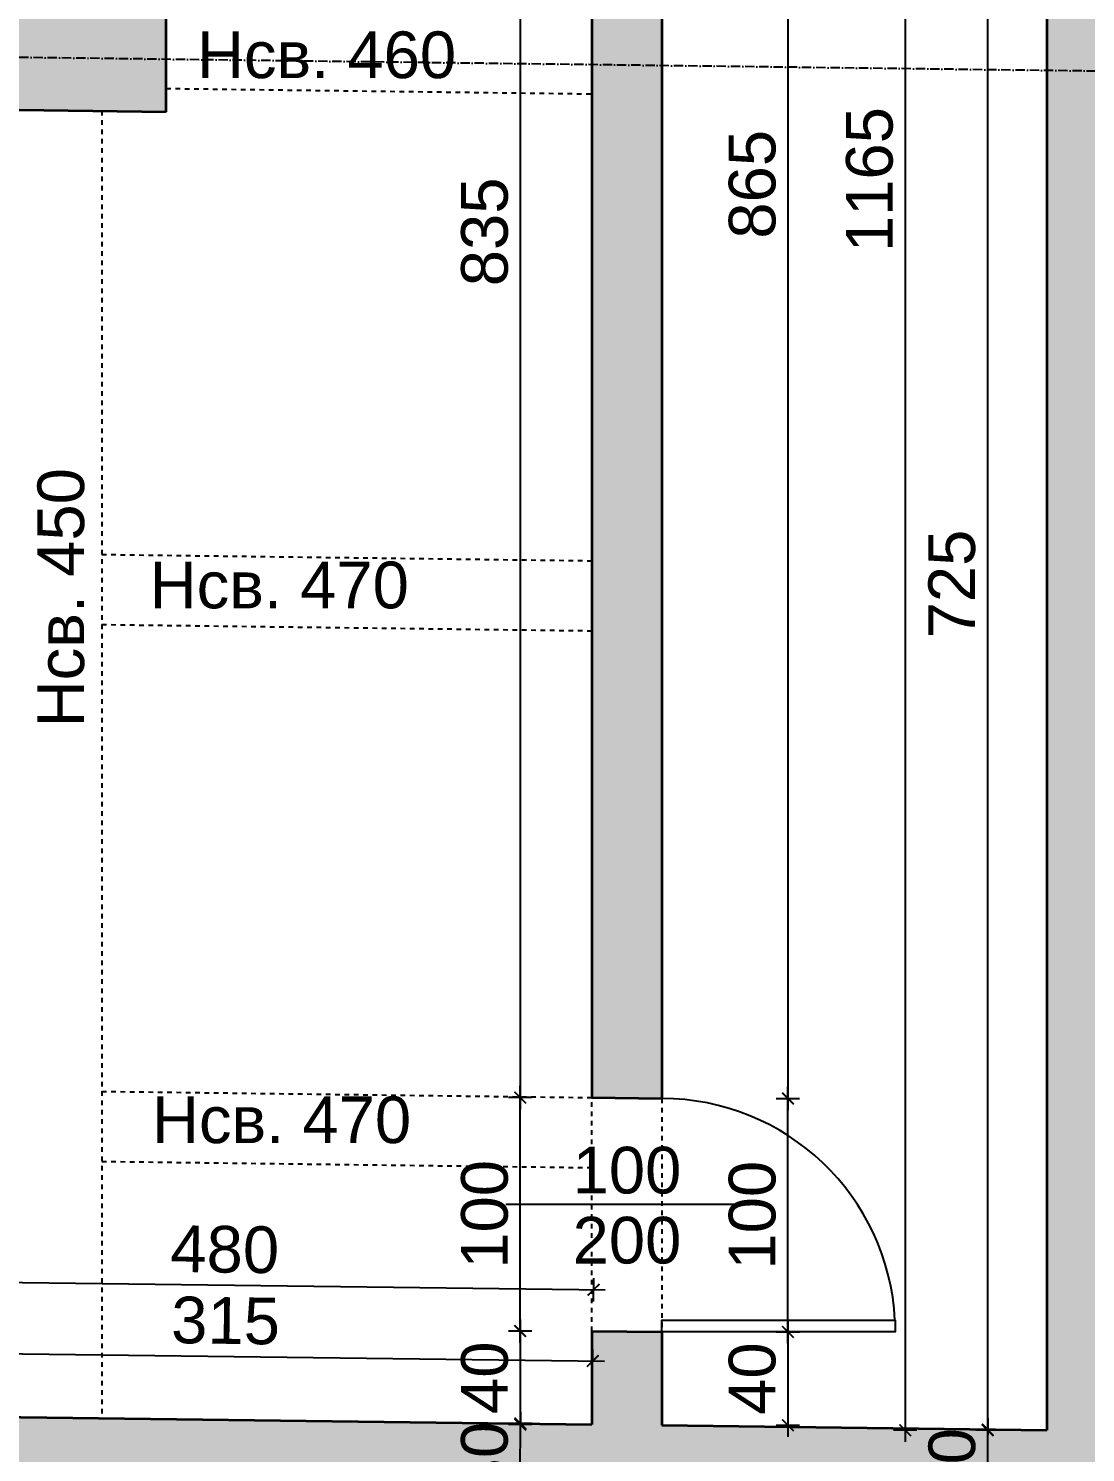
# Model space of a CAD drawing. Header units: inches. Extents: x -72385 to 39588, y -6525 to 66685.
# Drawn here: x -40694 to -40241, y 15764 to 16374 of the extents above; entities that cross this region are included whole.
import ezdxf

# ---------------------------------------------------------------- set-up
doc = ezdxf.new("R2010")
doc.units = ezdxf.units.IN
doc.header["$MEASUREMENT"] = 0
doc.linetypes.add('DashDot', pattern=[0.6, 0.4, -0.1, 0, -0.1])
doc.linetypes.add('Hidden', pattern=[0.4, 0.2, -0.2])
for name, color, linetype, lineweight in [('Врати', 251, 'Continuous', 25), ('Надписи Hсв', 252, 'Continuous', 25), ('Надписи врати', 252, 'Continuous', 25), ('Надписи коти вътрешни', 252, 'Continuous', 25), ('Оси', 252, 'DashDot', 25), ('Пунктир', 253, 'Hidden', 25), ('Разрезни линии', 7, 'Continuous', 35), ('Щрих стени', 254, 'Continuous', 25)]:
    doc.layers.add(name, color=color, linetype=linetype, lineweight=lineweight)
doc.styles.add('Arial Regular', font='arial.ttf')
doc.styles.get("Standard").update_dxf_attribs({"font": 'arial.ttf'})
doc.dimstyles.new('Annotative', dxfattribs={"dimscale": 0, "dimtxt": 20, "dimasz": 5, "dimexe": 5, "dimexo": 5, "dimgap": 5, "dimtad": 1, "dimdec": 0, "dimzin": 0, "dimdsep": 46, "dimtxsty": 'Standard', "dimblk": 'ARCHTICK', "dimcen": 5, "dimdle": 5, "dimadec": 0, "dimazin": 0, "dimtfac": 1, "dimtdec": 0, "dimtofl": 0, "dimtmove": 0, "dimatfit": 3, "dimldrblk": 'ARCHTICK', "dimfxl": 5, "dimfxlon": 1, "dimtolj": 1, "dimtzin": 0, "dimarcsym": 1})

# ---------------------------------------------------------------- blocks, each defined once
blk = doc.blocks.new('_ArchTick')
at = {"color": 0, "linetype": 'ByBlock', "const_width": 0.15}
blk.add_lwpolyline([(-0.5, -0.5), (0.5, 0.5)], dxfattribs=at)
blk = doc.blocks.new('*D1229')
at = {"layer": 'Defpoints', "color": 0, "ltscale": 50, "transparency": 16777216}
for p in [(-40257.34, 16498.92), (-40282.8, 15773.86), (-40257.34, 15773.86)]:
    blk.add_point(p, dxfattribs=at)
at = {"layer": 'Надписи коти вътрешни', "color": 0, "lineweight": -2, "ltscale": 50, "transparency": 16777216}
for p, q in [((-40282.8, 16503.92), (-40282.8, 15768.86)), ((-40277.8, 16498.92), (-40287.8, 16498.92)), ((-40277.8, 15773.86), (-40287.8, 15773.86))]:
    blk.add_line(p, q, dxfattribs=at)
at = {"layer": 'Надписи коти вътрешни', "color": 0, "lineweight": -2, "ltscale": 50, "transparency": 16777216, "xscale": 5, "yscale": 5, "zscale": 5}
for p, rotation in [((-40282.8, 16498.92), 90), ((-40282.8, 15773.86), 270)]:
    blk.add_blockref('_ArchTick', p, dxfattribs=dict(at, rotation=rotation))
at = {"layer": 'Надписи коти вътрешни', "color": 0, "ltscale": 50, "transparency": 16777216, "insert": (-40298.01, 16136.39), "char_height": 20, "attachment_point": 5, "rotation": 90}
blk.add_mtext('\\A1;725', dxfattribs=at)
blk = doc.blocks.new('*D1230')
at = {"layer": 'Defpoints', "color": 0, "ltscale": 50, "transparency": 16777216}
for p in [(-40422.34, 15815.96), (-40422.34, 15775.96), (-40368.32, 15775.96)]:
    blk.add_point(p, dxfattribs=at)
at = {"layer": 'Надписи коти вътрешни', "color": 0, "lineweight": -2, "ltscale": 50, "transparency": 16777216}
for p, q in [((-40368.32, 15820.96), (-40368.32, 15770.96)), ((-40373.32, 15815.96), (-40363.32, 15815.96)), ((-40373.32, 15775.96), (-40363.32, 15775.96))]:
    blk.add_line(p, q, dxfattribs=at)
at = {"layer": 'Надписи коти вътрешни', "color": 0, "lineweight": -2, "ltscale": 50, "transparency": 16777216, "xscale": 5, "yscale": 5, "zscale": 5}
for p, rotation in [((-40368.32, 15815.96), 90), ((-40368.32, 15775.96), 270)]:
    blk.add_blockref('_ArchTick', p, dxfattribs=dict(at, rotation=rotation))
at = {"layer": 'Надписи коти вътрешни', "color": 0, "ltscale": 50, "transparency": 16777216, "insert": (-40383.54, 15795.96), "char_height": 20, "attachment_point": 5, "rotation": 90}
blk.add_mtext('\\A1;40', dxfattribs=at)
blk = doc.blocks.new('*D1231')
at = {"layer": 'Defpoints', "color": 0, "ltscale": 50, "transparency": 16777216}
for p in [(-40422.34, 15915.97), (-40368.32, 15915.97), (-40422.34, 15815.96)]:
    blk.add_point(p, dxfattribs=at)
at = {"layer": 'Надписи коти вътрешни', "color": 0, "lineweight": -2, "ltscale": 50, "transparency": 16777216}
for p, q in [((-40368.32, 15810.96), (-40368.32, 15920.97)), ((-40373.32, 15915.97), (-40363.32, 15915.97)), ((-40373.32, 15815.96), (-40363.32, 15815.96))]:
    blk.add_line(p, q, dxfattribs=at)
at = {"layer": 'Надписи коти вътрешни', "color": 0, "lineweight": -2, "ltscale": 50, "transparency": 16777216, "xscale": 5, "yscale": 5, "zscale": 5}
for p, rotation in [((-40368.32, 15915.97), 90), ((-40368.32, 15815.96), 270)]:
    blk.add_blockref('_ArchTick', p, dxfattribs=dict(at, rotation=rotation))
at = {"layer": 'Надписи коти вътрешни', "color": 0, "ltscale": 50, "transparency": 16777216, "insert": (-40383.54, 15865.97), "char_height": 20, "attachment_point": 5, "rotation": 90}
blk.add_mtext('\\A1;100', dxfattribs=at)
blk = doc.blocks.new('*D8246')
at = {"layer": 'Defpoints', "color": 0, "ltscale": 50, "transparency": 16777216}
for p in [(-40422.34, 16781.04), (-40422.34, 15915.97), (-40368.32, 15915.97)]:
    blk.add_point(p, dxfattribs=at)
at = {"layer": 'Надписи коти вътрешни', "color": 0, "lineweight": -2, "ltscale": 50, "transparency": 16777216}
for p, q in [((-40368.32, 16786.04), (-40368.32, 15910.97)), ((-40373.32, 16781.04), (-40363.32, 16781.04)), ((-40373.32, 15915.97), (-40363.32, 15915.97))]:
    blk.add_line(p, q, dxfattribs=at)
at = {"layer": 'Надписи коти вътрешни', "color": 0, "lineweight": -2, "ltscale": 50, "transparency": 16777216, "xscale": 5, "yscale": 5, "zscale": 5}
for p, rotation in [((-40368.32, 16781.04), 90), ((-40368.32, 15915.97), 270)]:
    blk.add_blockref('_ArchTick', p, dxfattribs=dict(at, rotation=rotation))
at = {"layer": 'Надписи коти вътрешни', "color": 0, "ltscale": 50, "transparency": 16777216, "insert": (-40383.54, 16307.65), "char_height": 20, "attachment_point": 5, "rotation": 90}
blk.add_mtext('\\A1;865', dxfattribs=at)
blk = doc.blocks.new('*D8247')
at = {"layer": 'Defpoints', "color": 0, "ltscale": 50, "transparency": 16777216}
for p in [(-40257.34, 16938.96), (-40318.1, 15773.86), (-40257.34, 15773.86)]:
    blk.add_point(p, dxfattribs=at)
at = {"layer": 'Надписи коти вътрешни', "color": 0, "lineweight": -2, "ltscale": 50, "transparency": 16777216}
for p, q in [((-40318.1, 16943.96), (-40318.1, 15768.86)), ((-40313.1, 16938.96), (-40323.1, 16938.96)), ((-40313.1, 15773.86), (-40323.1, 15773.86))]:
    blk.add_line(p, q, dxfattribs=at)
at = {"layer": 'Надписи коти вътрешни', "color": 0, "lineweight": -2, "ltscale": 50, "transparency": 16777216, "xscale": 5, "yscale": 5, "zscale": 5}
for p, rotation in [((-40318.1, 16938.96), 90), ((-40318.1, 15773.86), 270)]:
    blk.add_blockref('_ArchTick', p, dxfattribs=dict(at, rotation=rotation))
at = {"layer": 'Надписи коти вътрешни', "color": 0, "ltscale": 50, "transparency": 16777216, "insert": (-40333.31, 16309.67), "char_height": 20, "attachment_point": 5, "rotation": 90}
blk.add_mtext('\\A1;1165', dxfattribs=at)
blk = doc.blocks.new('*D1239')
at = {"layer": 'Defpoints', "color": 0, "ltscale": 50, "transparency": 16777216}
for p in [(-40451.99, 15803.5), (-40767.34, 15780.35), (-40452.34, 15776.34)]:
    blk.add_point(p, dxfattribs=at)
at = {"layer": 'Надписи коти вътрешни', "color": 0, "lineweight": -2, "ltscale": 50, "transparency": 16777216}
for p, q in [((-40767.06, 15802.51), (-40766.93, 15812.51)), ((-40452.06, 15798.5), (-40451.93, 15808.5)), ((-40771.99, 15807.58), (-40446.99, 15803.44))]:
    blk.add_line(p, q, dxfattribs=at)
at = {"layer": 'Надписи коти вътрешни', "color": 0, "lineweight": -2, "ltscale": 50, "transparency": 16777216, "xscale": 5, "yscale": 5, "zscale": 5}
for p, rotation in [((-40766.99, 15807.51), 179.2706286525475), ((-40451.99, 15803.5), 359.2706286525476)]:
    blk.add_blockref('_ArchTick', p, dxfattribs=dict(at, rotation=rotation))
at = {"layer": 'Надписи коти вътрешни', "color": 0, "ltscale": 50, "transparency": 16777216, "insert": (-40609.3, 15820.73), "char_height": 20, "attachment_point": 5, "rotation": 359.27063}
blk.add_mtext('\\A1;315', dxfattribs=at)
blk = doc.blocks.new('*D8239')
at = {"layer": 'Defpoints', "color": 0, "ltscale": 50, "transparency": 16777216}
for p in [(-40451.6, 15834.04), (-40932.34, 15782.45), (-40452.34, 15776.34)]:
    blk.add_point(p, dxfattribs=at)
at = {"layer": 'Надписи коти вътрешни', "color": 0, "lineweight": -2, "ltscale": 50, "transparency": 16777216}
for p, q in [((-40931.67, 15835.15), (-40931.54, 15845.15)), ((-40936.6, 15840.21), (-40446.6, 15833.97)), ((-40451.67, 15829.04), (-40451.54, 15839.04))]:
    blk.add_line(p, q, dxfattribs=at)
at = {"layer": 'Надписи коти вътрешни', "color": 0, "lineweight": -2, "ltscale": 50, "transparency": 16777216, "xscale": 5, "yscale": 5, "zscale": 5}
for p, rotation in [((-40931.6, 15840.15), 179.2706286525475), ((-40451.6, 15834.04), 359.2706286525475)]:
    blk.add_blockref('_ArchTick', p, dxfattribs=dict(at, rotation=rotation))
at = {"layer": 'Надписи коти вътрешни', "color": 0, "ltscale": 50, "transparency": 16777216, "insert": (-40609.66, 15851.26), "char_height": 20, "attachment_point": 5, "rotation": 359.27063}
blk.add_mtext('\\A1;480', dxfattribs=at)
blk = doc.blocks.new('*D1240')
at = {"layer": 'Defpoints', "color": 0, "ltscale": 50, "transparency": 16777216}
for p in [(-40452.34, 15816.35), (-40483.03, 15776.34), (-40452.34, 15776.34)]:
    blk.add_point(p, dxfattribs=at)
at = {"layer": 'Надписи коти вътрешни', "color": 0, "lineweight": -2, "ltscale": 50, "transparency": 16777216}
for p, q in [((-40483.03, 15821.35), (-40483.03, 15771.34)), ((-40478.03, 15816.35), (-40488.03, 15816.35)), ((-40478.03, 15776.34), (-40488.03, 15776.34))]:
    blk.add_line(p, q, dxfattribs=at)
at = {"layer": 'Надписи коти вътрешни', "color": 0, "lineweight": -2, "ltscale": 50, "transparency": 16777216, "xscale": 5, "yscale": 5, "zscale": 5}
for p, rotation in [((-40483.03, 15816.35), 90), ((-40483.03, 15776.34), 270)]:
    blk.add_blockref('_ArchTick', p, dxfattribs=dict(at, rotation=rotation))
at = {"layer": 'Надписи коти вътрешни', "color": 0, "ltscale": 50, "transparency": 16777216, "insert": (-40498.24, 15796.34), "char_height": 20, "attachment_point": 5, "rotation": 90}
blk.add_mtext('\\A1;40', dxfattribs=at)
blk = doc.blocks.new('*D4504')
at = {"layer": 'Defpoints', "color": 0, "ltscale": 50, "transparency": 16777216}
for p in [(-40483.03, 15916.35), (-40452.34, 15916.35), (-40452.34, 15816.35)]:
    blk.add_point(p, dxfattribs=at)
at = {"layer": 'Надписи коти вътрешни', "color": 0, "lineweight": -2, "ltscale": 50, "transparency": 16777216}
for p, q in [((-40483.03, 15811.35), (-40483.03, 15921.35)), ((-40478.03, 15916.35), (-40488.03, 15916.35)), ((-40478.03, 15816.35), (-40488.03, 15816.35))]:
    blk.add_line(p, q, dxfattribs=at)
at = {"layer": 'Надписи коти вътрешни', "color": 0, "lineweight": -2, "ltscale": 50, "transparency": 16777216, "xscale": 5, "yscale": 5, "zscale": 5}
for p, rotation in [((-40483.03, 15916.35), 90), ((-40483.03, 15816.35), 270)]:
    blk.add_blockref('_ArchTick', p, dxfattribs=dict(at, rotation=rotation))
at = {"layer": 'Надписи коти вътрешни', "color": 0, "ltscale": 50, "transparency": 16777216, "insert": (-40498.24, 15866.35), "char_height": 20, "attachment_point": 5, "rotation": 90}
blk.add_mtext('\\A1;100', dxfattribs=at)
blk = doc.blocks.new('*D8238')
at = {"layer": 'Defpoints', "color": 0, "ltscale": 50, "transparency": 16777216}
for p in [(-40452.34, 16751.42), (-40483.03, 15916.35), (-40452.34, 15916.35)]:
    blk.add_point(p, dxfattribs=at)
at = {"layer": 'Надписи коти вътрешни', "color": 0, "lineweight": -2, "ltscale": 50, "transparency": 16777216}
for p, q in [((-40483.03, 16756.42), (-40483.03, 15911.35)), ((-40478.03, 16751.42), (-40488.03, 16751.42)), ((-40478.03, 15916.35), (-40488.03, 15916.35))]:
    blk.add_line(p, q, dxfattribs=at)
at = {"layer": 'Надписи коти вътрешни', "color": 0, "lineweight": -2, "ltscale": 50, "transparency": 16777216, "xscale": 5, "yscale": 5, "zscale": 5}
for p, rotation in [((-40483.03, 16751.42), 90), ((-40483.03, 15916.35), 270)]:
    blk.add_blockref('_ArchTick', p, dxfattribs=dict(at, rotation=rotation))
at = {"layer": 'Надписи коти вътрешни', "color": 0, "ltscale": 50, "transparency": 16777216, "insert": (-40498.25, 16287.27), "char_height": 20, "attachment_point": 5, "rotation": 90}
blk.add_mtext('\\A1;835', dxfattribs=at)
blk = doc.blocks.new('*D7737')
at = {"layer": 'Defpoints', "color": 0, "ltscale": 10, "transparency": 16777216}
for p in [(-40257.34, 15773.86), (-40282.93, 15744.09), (-40257.6, 15743.86)]:
    blk.add_point(p, dxfattribs=at)
at = {"layer": 'Надписи коти вътрешни', "color": 0, "lineweight": -2, "ltscale": 10, "transparency": 16777216}
for p, q in [((-40282.62, 15779.08), (-40282.98, 15739.09)), ((-40277.67, 15774.04), (-40287.67, 15774.13)), ((-40277.93, 15744.04), (-40287.93, 15744.13))]:
    blk.add_line(p, q, dxfattribs=at)
at = {"layer": 'Надписи коти вътрешни', "color": 0, "lineweight": -2, "ltscale": 10, "transparency": 16777216, "xscale": 5, "yscale": 5, "zscale": 5}
for p, rotation in [((-40282.67, 15774.08), 89.49400020079221), ((-40282.93, 15744.09), 269.4940002007922)]:
    blk.add_blockref('_ArchTick', p, dxfattribs=dict(at, rotation=rotation))
at = {"layer": 'Надписи коти вътрешни', "color": 0, "ltscale": 10, "transparency": 16777216, "insert": (-40298.02, 15759.22), "char_height": 20, "attachment_point": 5, "rotation": 89.494}
blk.add_mtext('\\A1;30', dxfattribs=at)
blk = doc.blocks.new('*D7761')
at = {"layer": 'Defpoints', "color": 0, "ltscale": 10, "transparency": 16777216}
for p in [(-40460.3, 15776.44), (-40483.34, 15746.74), (-40460.68, 15746.45)]:
    blk.add_point(p, dxfattribs=at)
at = {"layer": 'Надписи коти вътрешни', "color": 0, "lineweight": -2, "ltscale": 10, "transparency": 16777216}
for p, q in [((-40482.9, 15781.73), (-40483.41, 15741.74)), ((-40477.96, 15776.67), (-40487.96, 15776.8)), ((-40478.34, 15746.67), (-40488.34, 15746.8))]:
    blk.add_line(p, q, dxfattribs=at)
at = {"layer": 'Надписи коти вътрешни', "color": 0, "lineweight": -2, "ltscale": 10, "transparency": 16777216, "xscale": 5, "yscale": 5, "zscale": 5}
for p, rotation in [((-40482.96, 15776.73), 89.27062865254915), ((-40483.34, 15746.74), 269.2706286525491)]:
    blk.add_blockref('_ArchTick', p, dxfattribs=dict(at, rotation=rotation))
at = {"layer": 'Надписи коти вътрешни', "color": 0, "ltscale": 10, "transparency": 16777216, "insert": (-40498.37, 15761.93), "char_height": 20, "attachment_point": 5, "rotation": 89.27063}
blk.add_mtext('\\A1;30', dxfattribs=at)

msp = doc.modelspace()

# ---------------------------------------------------------------- hatches: boundary and pattern name
at = {"layer": 'Щрих стени', "ltscale": 10}
h = msp.add_hatch(color=256, dxfattribs=at)
h.dxf.hatch_style = 1
h.paths.add_polyline_path([(-42607.34, 17003.88), (-42642.34, 17004.32), (-42642.34, 16969.32), (-42607.34, 16968.87)])
h.paths.add_polyline_path([(-42307.34, 17000.06), (-42342.34, 17000.5), (-42342.34, 16930.5), (-42307.34, 16930.05)])
h.paths.add_polyline_path([(-42007.34, 16996.24), (-42042.34, 16996.68), (-42042.34, 16961.68), (-42007.34, 16961.23)])
h.paths.add_polyline_path([(-41669.84, 16389.39), (-41704.84, 16389.84), (-41704.84, 16414.84), (-41724.84, 16415.09), (-41724.84, 16485.1), (-41739.84, 16485.29), (-41739.84, 16415.28), (-41744.84, 16415.35), (-41769.84, 16415.67), (-41769.84, 16390.66), (-42304.84, 16397.48), (-42304.84, 16422.48), (-42344.84, 16422.99), (-42344.84, 16397.98), (-42534.84, 16400.4), (-42534.84, 16370.4), (-42344.84, 16367.98), (-42344.84, 16342.98), (-42304.84, 16342.47), (-42304.84, 16367.47), (-41744.84, 16360.34), (-41744.84, 16335.34), (-41704.84, 16334.83), (-41704.84, 16359.83), (-41669.84, 16359.39)])
h.paths.add_polyline_path([(-41707.34, 16992.42), (-41742.34, 16992.86), (-41742.34, 16922.86), (-41739.84, 16922.83), (-41739.84, 16575.3), (-41724.84, 16575.11), (-41724.84, 16922.63), (-41707.34, 16922.41)])
h.paths.add_polyline_path([(-41407.34, 16988.6), (-41442.34, 16989.04), (-41442.34, 16954.04), (-41407.34, 16953.6)])
h.paths.add_polyline_path([(-41112.34, 16949.84), (-40882.34, 16946.91), (-40882.34, 16966.91), (-40907.34, 16967.23), (-40907.34, 16982.23), (-41142.34, 16985.22), (-41142.34, 16407.93), (-41144.84, 16407.96), (-41144.84, 16382.71), (-41579.84, 16388.25), (-41579.84, 16358.24), (-41144.84, 16352.71), (-41144.84, 16327.96), (-41104.84, 16327.45), (-41104.84, 16352.2), (-40962.34, 16350.38), (-40962.34, 15907.85), (-40932.34, 15907.46), (-40932.34, 16757.53), (-40917.34, 16757.34), (-40917.34, 16787.34), (-40962.34, 16787.92), (-40962.34, 16380.38), (-41104.84, 16382.2), (-41104.84, 16407.46), (-41112.34, 16407.55), (-41112.34, 16759.82), (-41102.34, 16759.7), (-41102.34, 16789.7), (-41112.34, 16789.83)])
h.paths.add_polyline_path([(-40222.34, 16973.51), (-40717.34, 16979.81), (-40717.34, 16964.81), (-40742.34, 16965.13), (-40742.34, 16945.13), (-40692.34, 16944.49), (-40692.34, 16939.49), (-40662.34, 16939.11), (-40662.34, 16944.11), (-40257.34, 16938.96), (-40257.34, 16638.93), (-40222.34, 16638.49)])
h.paths.add_polyline_path([(-40662.34, 16809.1), (-40692.34, 16809.48), (-40692.34, 16784.48), (-40817.34, 16786.07), (-40817.34, 16756.07), (-40452.34, 16751.42), (-40452.34, 15916.35), (-40422.34, 15915.97), (-40422.34, 16781.04), (-40662.34, 16784.1)])
h.paths.add_polyline_path([(-40634.84, 16383.72), (-40724.84, 16384.86), (-40724.84, 16339.86), (-40634.84, 16338.71)], flags=17)
h.paths.add_polyline_path([(-40857.34, 15781.5), (-40932.34, 15782.45), (-40932.34, 15807.46), (-40962.34, 15807.84), (-40962.34, 15782.84), (-40987.34, 15783.15), (-40987.34, 15753.15), (-40857.34, 15751.5)])
h.paths.add_polyline_path([(-40222.34, 16498.47), (-40257.34, 16498.92), (-40257.34, 15773.86), (-40422.34, 15775.96), (-40422.34, 15815.96), (-40452.34, 15816.35), (-40452.34, 15776.34), (-40767.34, 15780.35), (-40767.34, 15750.35), (-40207.34, 15743.22), (-40207.34, 15763.22), (-40222.34, 15763.41)])

# ---------------------------------------------------------------- linework, layer by layer
at = {"layer": 'Врати', "ltscale": 50}
msp.add_lwpolyline([(-40422.34, 15815.96), (-40422.34, 15820.96), (-40322.34, 15820.96), (-40322.34, 15815.96)], close=True, dxfattribs=at)
msp.add_arc((-40422.34, 15815.96), 100, 2.86598, 90, dxfattribs=at)
at = {"layer": 'Надписи врати', "ltscale": 50}
msp.add_line((-40489.27, 15870.76), (-40389.27, 15870.76), dxfattribs=at)
at = {"layer": 'Оси', "ltscale": 10}
msp.add_line((-39839.84, 16351.09), (-52699.84, 16514.81), dxfattribs=at)
at = {"layer": 'Пунктир', "ltscale": 10}
for p, q in [((-40634.84, 16348.71), (-40452.34, 16346.39)), ((-40662.34, 16339.06), (-40662.34, 15779.02)), ((-40662.34, 16149.05), (-40452.34, 16146.37)), ((-40662.34, 16119.04), (-40452.34, 16116.37)), ((-40662.34, 15919.03), (-40452.34, 15916.35)), ((-40452.34, 15816.35), (-40452.34, 15916.34)), ((-40422.34, 15915.96), (-40422.34, 15815.96)), ((-40662.34, 15889.03), (-40452.34, 15886.35))]:
    msp.add_line(p, q, dxfattribs=at)
at = {"layer": 'Разрезни линии', "ltscale": 50}
for p, q in [((-40422.34, 16781.04), (-40422.34, 15915.97)), ((-40452.34, 16751.42), (-40452.34, 15916.35)), ((-40257.34, 16498.92), (-40257.34, 15773.86)), ((-40634.84, 16338.71), (-40634.84, 16383.72)), ((-40724.84, 16339.86), (-40634.84, 16338.71)), ((-40452.34, 15916.35), (-40422.34, 15915.97)), ((-40452.34, 15816.35), (-40422.34, 15815.96)), ((-40452.34, 15816.35), (-40452.34, 15776.34)), ((-40422.34, 15815.96), (-40422.34, 15775.96)), ((-40767.34, 15780.35), (-40452.34, 15776.34)), ((-40422.34, 15775.96), (-40257.34, 15773.86))]:
    msp.add_line(p, q, dxfattribs=at)

# ---------------------------------------------------------------- texts
at = {"layer": 'Надписи Hсв', "ltscale": 100, "char_height": 20, "width": 180.4891, "attachment_point": 1, "style": 'Arial Regular'}
for s, insert in [('\\pxt8;Hсв. 460', (-40621.63, 16373.13)), ('\\pxt8;Hсв. 470', (-40641.88, 16145.98)), ('\\pxt8;Hсв. 470', (-40640.9, 15916.86))]:
    msp.add_mtext(s, dxfattribs=dict(at, insert=insert))
at = {"layer": 'Надписи Hсв', "ltscale": 100, "insert": (-40689.93, 16074.95), "char_height": 20, "width": 180.4891, "attachment_point": 1, "rotation": 90, "style": 'Arial Regular'}
msp.add_mtext('\\pxt8;Hсв. 450', dxfattribs=at)
at = {"layer": 'Надписи врати', "ltscale": 100, "char_height": 20, "width": 180.4891, "attachment_point": 1, "style": 'Arial Regular'}
for s, insert in [('100', (-40460.61, 15895.28)), ('200', (-40460.61, 15865.28))]:
    msp.add_mtext(s, dxfattribs=dict(at, insert=insert))

# ---------------------------------------------------------------- dimensions: what is measured, and where the dimension line sits
at = {"layer": 'Надписи коти вътрешни', "ltscale": 50}
for base, p1, p2, angle, picture, middle, dimtype in [((-40318.1, 15773.86), (-40257.34, 16938.96), (-40257.34, 15773.86), 90, '*D8247', (-40318.1, 16309.67), 128), ((-40368.32, 15915.97), (-40422.34, 16781.04), (-40422.34, 15915.97), 90, '*D8246', (-40368.32, 16307.65), 128), ((-40483.03, 15916.35), (-40452.34, 16751.42), (-40452.34, 15916.35), 90, '*D8238', (-40483.03, 16287.27), 128), ((-40451.6, 15834.04), (-40932.34, 15782.45), (-40452.34, 15776.34), 359.27063, '*D8239', (-40609.85, 15836.05), 129)]:
    dim = msp.add_linear_dim(base=base, p1=p1, p2=p2, angle=angle, dimstyle='Annotative', override={"dimscale": 0, "dimtix": 0, "dimtofl": 0, "dimtmove": 0, "dimatfit": 3}, dxfattribs=at)
    dim.commit()
    dim.dimension.update_dxf_attribs({"geometry": picture, "text_midpoint": middle, "dimtype": dimtype})
for base, p1, p2, picture, middle in [((-40282.8, 15773.86), (-40257.34, 16498.92), (-40257.34, 15773.86), '*D1229', (-40298.01, 16136.39)), ((-40483.03, 15916.35), (-40452.34, 15816.35), (-40452.34, 15916.35), '*D4504', (-40498.24, 15866.35)), ((-40368.32, 15915.97), (-40422.34, 15815.96), (-40422.34, 15915.97), '*D1231', (-40383.54, 15865.97)), ((-40483.03, 15776.34), (-40452.34, 15816.35), (-40452.34, 15776.34), '*D1240', (-40498.24, 15796.34)), ((-40368.32, 15775.96), (-40422.34, 15815.96), (-40422.34, 15775.96), '*D1230', (-40383.54, 15795.96))]:
    dim = msp.add_linear_dim(base=base, p1=p1, p2=p2, angle=90, dimstyle='Annotative', override={"dimscale": 0, "dimtix": 0, "dimtofl": 0, "dimtmove": 0, "dimatfit": 3}, dxfattribs=at)
    dim.commit()
    dim.dimension.update_dxf_attribs({"geometry": picture, "text_midpoint": middle})
dim = msp.add_aligned_dim(p1=(-40767.34, 15780.35), p2=(-40452.34, 15776.34), distance=27.16, dimstyle='Annotative', override={"dimscale": 0, "dimtix": 0, "dimtofl": 0, "dimtmove": 0, "dimatfit": 3}, dxfattribs=at)
dim.commit()
dim.dimension.update_dxf_attribs({"geometry": '*D1239', "text_midpoint": (-40609.3, 15820.73)})
at = {"layer": 'Надписи коти вътрешни', "ltscale": 10}
for base, p1, p2, angle, picture, middle in [((-40483.34, 15746.74), (-40460.3, 15776.44), (-40460.68, 15746.45), 269.27063, '*D7761', (-40483.15, 15761.73)), ((-40282.93, 15744.09), (-40257.34, 15773.86), (-40257.6, 15743.86), 269.494, '*D7737', (-40282.8, 15759.09))]:
    dim = msp.add_linear_dim(base=base, p1=p1, p2=p2, angle=angle, dimstyle='Annotative', override={"dimscale": 0, "dimtix": 0, "dimtofl": 0, "dimtmove": 0, "dimatfit": 3}, dxfattribs=at)
    dim.commit()
    dim.dimension.update_dxf_attribs({"geometry": picture, "text_midpoint": middle, "dimtype": 129})

doc.saveas('drawing.dxf')
